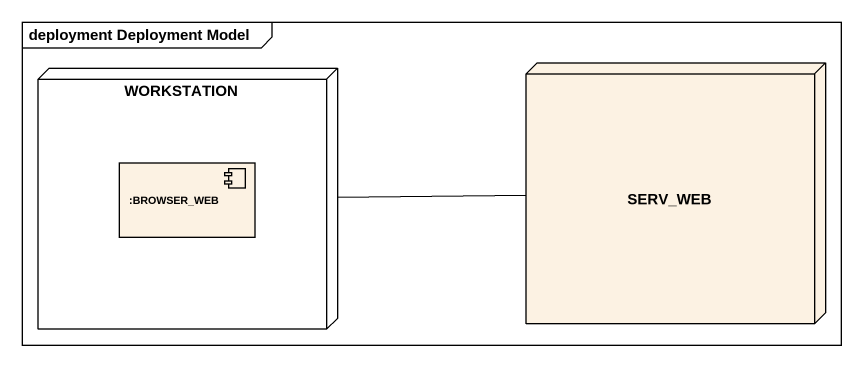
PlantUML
@startuml
mainframe deployment Deployment Model
node WORKSTATION {
  component ":BROWSER_WEB" as BROWSER_WEB
}
node SERV_WEB
WORKSTATION -right- SERV_WEB
@enduml
